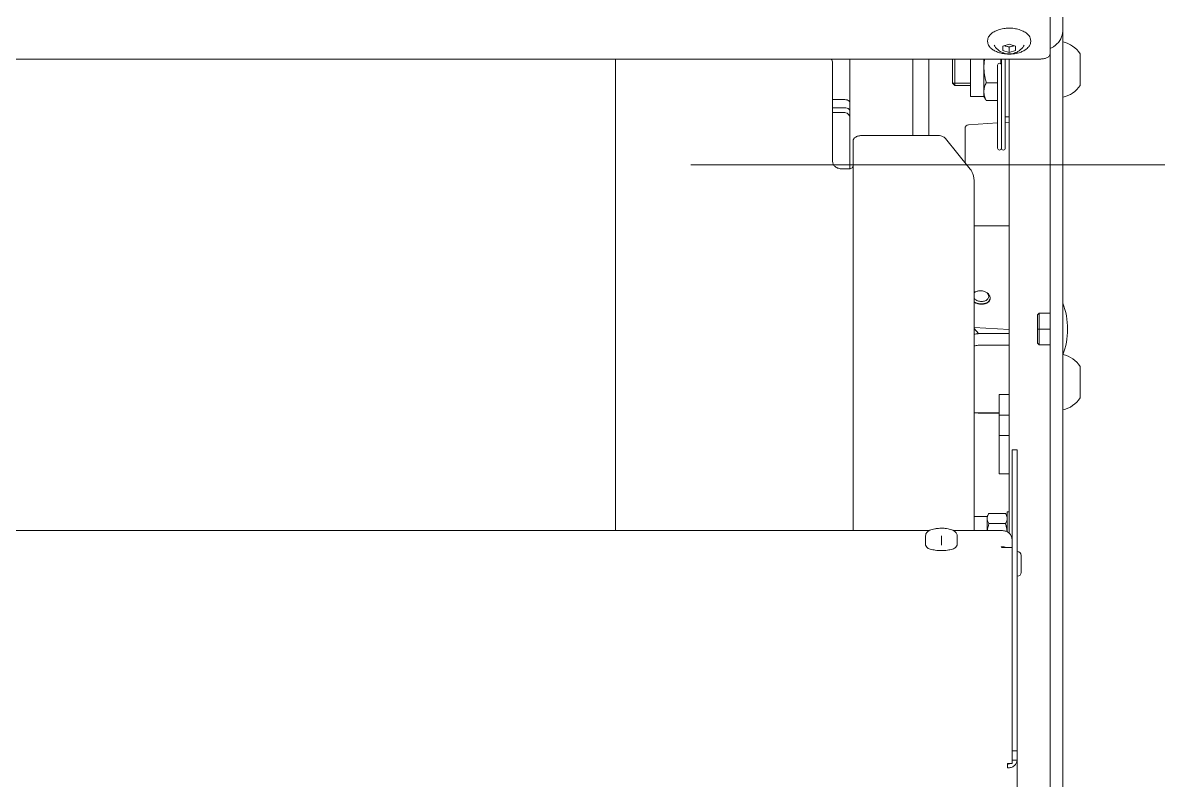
# Model space of a CAD drawing. Header units: millimetres. Extents: x -164867 to 807677, y -316775 to 513985.
# Drawn here: x 252804.9 to 253164.9, y 457767.8 to 458007.8 of the extents above; entities that cross this region are included whole.
import ezdxf

# ---------------------------------------------------------------- set-up
doc = ezdxf.new("R2010")
doc.units = ezdxf.units.MM
for name, pattern in [('CENTER2', [28.575, 19.05, -3.175, 3.175, -3.175]), ('DOT_CENTER', [14, 12, -1, 0, -1]), ('А_Штрихпунктирная', [1340.555525, 705.555534, -352.777767, 0, -282.222223])]:
    doc.linetypes.add(name, pattern=pattern)
doc.layers.add('00_asys', color=7, linetype='CENTER2', lineweight=13)
doc.layers.add('TECHNO', color=7, linetype='Continuous', lineweight=15)
doc.layers.add('1', color=7, linetype='Continuous')

# ---------------------------------------------------------------- blocks, each defined once
blk = doc.blocks.new('35.1_bread_slicer')
at = {"color": 7, "linetype": 'Continuous', "lineweight": 0}
for p, q in [((-692.6, 469.51), (-692.6, 555.03)), ((-703.1, 492.09), (-703.1, 382.2)), ((-703.1, 492.09), (-703.1, 382.2)), ((-707.1, 446.14), (-707.1, 481.44)), ((-689.6, 470.74), (-689.6, 471.97)), ((-692.6, 466.51), (-692.6, 469.51)), ((-692.6, 469.51), (-691.1, 469.51)), ((-691.1, 466.51), (-691.1, 469.51)), ((-691, 406.03), (-691, 470.54)), ((-691, 470.54), (-689.6, 470.54)), ((-690.1, 470.67), (-690.1, 470.54)), ((-689.6, 470.54), (-689.6, 470.74)), ((-692.6, 411.25), (-692.6, 466.51)), ((-691.1, 466.51), (-692.6, 466.51)), ((-691.1, 409.88), (-691.1, 466.51)), ((-707.1, 438.14), (-707.1, 446.14)), ((-707.1, 438.14), (-707.1, 446.14)), ((-707.1, 402.84), (-707.1, 438.14)), ((-692.6, 411.25), (-692.7, 411.25)), ((-692.6, 410.53), (-692.6, 411.25)), ((-692.6, 410.53), (-692.6, 411.25)), ((-692.6, 409.88), (-692.6, 410.53)), ((-692.6, 409.88), (-692.6, 410.53)), ((-693.9, 409.55), (-693.9, 410.05)), ((-693.9, 404.65), (-693.9, 409.55)), ((-692.6, 406.58), (-692.6, 409.88)), ((-692.6, 406.58), (-692.6, 409.88)), ((-691.1, 406.84), (-691.1, 409.88)), ((-691.1, 406.84), (-691.1, 406.58)), ((-691.1, 406.84), (-691.1, 406.58)), ((-692.6, 403.45), (-692.7, 403.45)), ((-692.6, 406.03), (-692.6, 406.58)), ((-692.6, 406.03), (-692.6, 406.58)), ((-692.6, 403.45), (-692.6, 406.03)), ((-692.6, 403.45), (-692.6, 406.03)), ((-692.6, 393.84), (-692.6, 403.45)), ((-691.1, 406.58), (-691.1, 406.03)), ((-691.1, 406.58), (-691.1, 406.03)), ((-691.1, 406.03), (-691.1, 405.4)), ((-691.1, 406.03), (-691.1, 405.4)), ((-691.1, 405.4), (-691.1, 393.84)), ((-691.1, 405.4), (-691.1, 393.84)), ((-691, 402.27), (-691, 406.03)), ((-707.1, 394.84), (-707.1, 402.84)), ((-707.1, 394.84), (-707.1, 402.84)), ((-691, 399.62), (-691, 402.27)), ((-687.85, 402.1), (-690.5, 402.1)), ((-688, 401.93), (-687.85, 401.93)), ((-673.6, 401.42), (-673.6, 398.41)), ((-663.6, 401.42), (-663.6, 398.41)), ((-690.1, 397.6), (-690.1, 333.11)), ((-689.5, 397.18), (-689.5, 392.95)), ((-689.5, 397.18), (-689.5, 392.95)), ((-672.46, 396.8), (-688, 396.8)), ((-683.1, 396.8), (-683.1, 392.95)), ((-679.03, 286.31), (-679.03, 396.8)), ((-172.46, 396.8), (-664.74, 396.8)), ((-640.6, 396.8), (-640.6, 281.39)), ((-565.34, 378.54), (-565.34, 396.8)), ((-707.1, 382.2), (-707.1, 394.84)), ((-692.6, 393.84), (-692.6, 388.33)), ((-691.1, 393.84), (-691.1, 391.28)), ((-691.1, 393.84), (-691.1, 391.28)), ((-689.5, 392.95), (-689.5, 392.34)), ((-689.5, 392.95), (-689.5, 392.34)), ((-683.68, 394.54), (-688.92, 394.54)), ((-683.1, 392.95), (-683.1, 392.34)), ((-691.1, 391.28), (-691.1, 390.89)), ((-691.1, 391.28), (-691.1, 390.89)), ((-691.1, 390.89), (-691.1, 390.84)), ((-691.1, 390.89), (-691.1, 390.84)), ((-691.1, 390.84), (-691.1, 388.33)), ((-690.1, 390.84), (-689.5, 390.84)), ((-689.5, 392.34), (-689.5, 390.84)), ((-689.5, 392.34), (-689.11, 391.67)), ((-683.68, 391.36), (-688.92, 391.36)), ((-683.1, 392.34), (-683.49, 391.67)), ((-679.03, 392.34), (-683.1, 392.34)), ((-692.6, 371.27), (-692.6, 388.33)), ((-691.1, 371.27), (-691.1, 388.33)), ((-707.1, 379.33), (-707.1, 382.2)), ((-703.1, 379.33), (-703.1, 382.2)), ((-703.1, 379.33), (-703.1, 382.2)), ((-707.1, 376.33), (-707.1, 379.33)), ((-703.1, 379.33), (-703.1, 362.89)), ((-703.1, 379.33), (-703.1, 362.89)), ((-686.9, 378.83), (-690.1, 378.83)), ((-686.9, 378.83), (-686.9, 366.72)), ((-565.34, 378.54), (-565.34, 336.75)), ((-707.1, 368.33), (-707.1, 376.33)), ((-707.1, 368.33), (-707.1, 376.33)), ((-691.1, 371.27), (-692.6, 371.27)), ((-707.1, 364.22), (-707.1, 368.33)), ((-707.1, 358.54), (-707.1, 364.22)), ((-707.1, 358.54), (-707.1, 364.22)), ((-686.9, 366.72), (-690.1, 366.72)), ((-686.9, 366.72), (-686.9, 365.83)), ((-686.9, 366.72), (-686.9, 365.83)), ((-686.9, 365.83), (-686.9, 353.72)), ((-703.1, 362.89), (-703.1, 341.72)), ((-703.1, 362.89), (-703.1, 341.72)), ((-703.1, 362.89), (-703.1, 341.72)), ((-707.1, 358.54), (-707.1, 356.22)), ((-707.1, 358.54), (-707.1, 356.22)), ((-707.1, 358.54), (-707.1, 356.22)), ((-679.03, 359.53), (-686.9, 359.53)), ((-680.26, 359.57), (-686.74, 359.57)), ((-712.6, 354.79), (-712.6, 344.79)), ((-707.1, 356.22), (-707.1, 341.22)), ((-707.1, 356.22), (-707.1, 341.22)), ((-686.9, 353.72), (-690.1, 353.72)), ((-707.1, 341.22), (-707.1, 341.04)), ((-707.1, 341.22), (-707.1, 341.04)), ((-707.1, 341.22), (-707.1, 341.04)), ((-707.1, 337.97), (-707.1, 341.04)), ((-707.1, 337.97), (-707.1, 341.04)), ((-703.1, 341.72), (-703.1, 286.61)), ((-703.1, 341.72), (-703.1, 286.61)), ((-707.1, 328.24), (-707.1, 337.97)), ((-707.1, 328.24), (-707.1, 337.97)), ((-699.6, 337.97), (-703.1, 337.97)), ((-699.1, 337.47), (-699.6, 337.97)), ((-699.6, 337.97), (-699.6, 330.1)), ((-699.1, 337.47), (-699.1, 335.34)), ((-699.1, 335.34), (-699.1, 330.39)), ((-699.1, 335.34), (-699.1, 330.39)), ((-681.6, 338.04), (-690.1, 338.04)), ((-565.34, 247.44), (-565.34, 336.75)), ((-681.6, 334.36), (-690.1, 334.36)), ((-679.03, 332.43), (-690.1, 333.11)), ((-690.1, 333.11), (-690.1, 267.47)), ((-679.03, 332.75), (-680.43, 334.41)), ((-707.1, 327.97), (-707.1, 328.24)), ((-707.1, 327.97), (-707.1, 328.24)), ((-707.1, 324.72), (-707.1, 327.97)), ((-707.1, 324.72), (-707.1, 327.97)), ((-699.6, 327.97), (-703.1, 327.97)), ((-699.6, 330.1), (-699.6, 327.97)), ((-699.1, 328.47), (-699.6, 327.97)), ((-699.1, 330.39), (-699.1, 328.47)), ((-699.1, 330.39), (-699.1, 328.47)), ((-707.1, 286.61), (-707.1, 324.72)), ((-707.1, 286.61), (-707.1, 282.52)), ((-703.1, 286.61), (-703.1, 282.52)), ((-703.1, 286.61), (-703.1, 282.52)), ((-707.1, 259.54), (-707.1, 282.52)), ((-703.1, 282.52), (-703.1, 250.5)), ((-703.1, 282.52), (-703.1, 250.5)), ((-669.91, 272.63), (-677.77, 282.3)), ((-640.6, 281.39), (-640.6, 273.36)), ((-639.6, 282.2), (-639.6, 267.83)), ((-639.6, 282.2), (-639.6, 267.83)), ((-639.6, 282.2), (-639.6, 267.83)), ((-639.1, 282.25), (-637.1, 282.25)), ((-676.1, 280.25), (-676.1, 269.43)), ((-634.1, 279.79), (-634.1, 248.67)), ((-688.85, 275.68), (-688.85, 259.84)), ((-687.65, 275.68), (-687.65, 275.4)), ((-687.65, 275.4), (-687.65, 259.84)), ((-686.45, 275.68), (-686.45, 275.4)), ((-686.45, 275.4), (-686.45, 249.38)), ((-643.6, 271.64), (-667.19, 271.64)), ((-664.6, 247.44), (-664.6, 271.64)), ((-659.6, 271.2), (-659.6, 271.64)), ((-659.6, 247.44), (-659.6, 271.2)), ((-659.6, 247.44), (-659.6, 271.2)), ((-688.85, 267.55), (-690.1, 267.47)), ((-690.1, 267.47), (-690.1, 265.79)), ((-677.21, 268.26), (-686.45, 267.7)), ((-639.6, 266.08), (-639.6, 267.83)), ((-639.6, 266.08), (-639.6, 267.83)), ((-639.6, 266.08), (-639.6, 267.83)), ((-639.6, 266.08), (-639.6, 267.83)), ((-690.1, 265.79), (-690.1, 250.79)), ((-690.1, 265.79), (-690.1, 250.79)), ((-690.1, 265.79), (-688.85, 265.79)), ((-639.6, 263.85), (-639.6, 266.08)), ((-639.6, 263.85), (-639.6, 266.08)), ((-639.6, 263.85), (-639.6, 266.08)), ((-639.6, 261.25), (-639.6, 263.85)), ((-639.6, 261.25), (-639.6, 263.85)), ((-639.6, 261.25), (-639.6, 263.85)), ((-634.1, 264.35), (-637.6, 264.35)), ((-637.6, 262.85), (-634.1, 262.85)), ((-707.1, 259.54), (-707.1, 250.5)), ((-707.1, 259.54), (-707.1, 250.5)), ((-688.85, 259.84), (-688.85, 247.44)), ((-687.65, 259.84), (-687.65, 249.38)), ((-682.86, 260.57), (-686.45, 260.57)), ((-682.1, 259.29), (-682.61, 260.17)), ((-677.8, 259.29), (-682.1, 259.29)), ((-682.1, 259.29), (-682.1, 257.75)), ((-677.8, 259.29), (-677.8, 247.44)), ((-639.6, 247.44), (-639.6, 261.25)), ((-639.6, 247.44), (-639.6, 261.25)), ((-637.6, 260.25), (-634.1, 260.25)), ((-712.6, 255.79), (-712.6, 245.79)), ((-682.1, 257.75), (-682.1, 250.05)), ((-672.85, 255.79), (-677.8, 255.79)), ((-672.85, 255.79), (-672.85, 254.89)), ((-672.1, 255.04), (-672.85, 255.79)), ((-682.86, 254.94), (-686.45, 254.94)), ((-672.85, 254.89), (-672.85, 247.44)), ((-672.1, 255.04), (-672.1, 254.27)), ((-672.1, 254.27), (-672.1, 247.44)), ((-707.1, 250.5), (-707.1, 243.54)), ((-707.1, 250.5), (-707.1, 243.54)), ((-703.1, 250.5), (-703.1, 245.72)), ((-703.1, 250.5), (-703.1, 245.72)), ((-690.1, 250.79), (-690.1, 247.44)), ((-690.1, 250.79), (-690.1, 247.44)), ((-687.65, 249.38), (-687.65, 247.44)), ((-687.5, 248.98), (-687.5, 247.44)), ((-687.5, 248.98), (-687.5, 247.44)), ((-682.1, 250.05), (-682.1, 247.44)), ((-703.1, 245.72), (-703.1, 244.13)), ((-703.1, 245.72), (-703.1, 244.13)), ((-703.1, 245.72), (-703.1, 244.13)), ((-137.1, 247.44), (-700.1, 247.44)), ((-692.1, 244.7), (-690.1, 245.36)), ((-690.1, 245.36), (-690.1, 243.73)), ((-690.1, 245.36), (-690.1, 243.73)), ((-690.1, 245.36), (-688.1, 244.7)), ((-690.1, 245.36), (-690.1, 243.73)), ((-707.1, 243.54), (-707.1, 242.04)), ((-707.1, 243.54), (-707.1, 242.04)), ((-707.1, 238.47), (-707.1, 242.04)), ((-703.1, 243.54), (-703.1, 244.13)), ((-703.1, 243.54), (-703.1, 244.13)), ((-703.1, 243.54), (-703.1, 244.13)), ((-703.1, 239.14), (-703.1, 243.54)), ((-703.1, 239.14), (-703.1, 243.54)), ((-703.1, 239.14), (-703.1, 243.54)), ((-696.93, 241.66), (-696.93, 241.88)), ((-692.1, 244.7), (-692.1, 243.38)), ((-690.1, 242.71), (-692.1, 243.38)), ((-691.1, 243.39), (-690.1, 243.73)), ((-690.1, 243.73), (-689.1, 243.39)), ((-688.1, 243.38), (-690.1, 242.71)), ((-689.1, 243.39), (-688.58, 243.22)), ((-688.1, 244.7), (-688.1, 243.38)), ((-683.28, 241.66), (-683.28, 241.88)), ((-707.1, 234.23), (-707.1, 238.47)), ((-703.1, 238.45), (-703.1, 239.14)), ((-703.1, 238.45), (-703.1, 239.14)), ((-703.1, 238.45), (-703.1, 239.14)), ((-703.1, 238.36), (-703.1, 238.45)), ((-703.1, 238.36), (-703.1, 238.45)), ((-703.1, 238.36), (-703.1, 238.45)), ((-703.1, 234.23), (-703.1, 238.36)), ((-703.1, 234.23), (-703.1, 238.36))]:
    blk.add_line(p, q, dxfattribs=at)
for centre, radius, start, end in [((-692.7, 410.05), 1.2, 90, 180), ((-692.7, 404.65), 1.2, 180, 270), ((-684.99, 394.06), 4.77, 210.0504, 214.386), ((-687.62, 394.05), 4.77, 325.6644, 330), ((-705.29, 349.98), 8.75, 101.9293, 146.6445), ((-681.62, 356.01), 6.24, 145.1767, 145.6252), ((-685.41, 356.05), 6.24, 33.887, 34.3356), ((-705.29, 349.6), 8.75, 213.3555, 257.6522), ((-685.16, 332.97), 23.44, 159.3903, 180), ((-685.16, 332.97), 23.44, 180, 200.6097), ((-688.25, 275.68), 0.6, 0, 180), ((-687.05, 275.68), 0.6, 0, 180), ((-677.27, 269.43), 1.17, 273, 0), ((-705.29, 250.98), 8.75, 101.9293, 146.6445), ((-688.01, 257.05), 6.24, 30.0504, 34.386), ((-687.05, 249.38), 0.6, 180, 0), ((-705.29, 250.6), 8.75, 213.3555, 258.0707)]:
    blk.add_arc(centre, radius, start, end, dxfattribs=at)
for points in [[(-689.6, 471.97), (-690.75, 471.78), (-691.72, 471.25), (-692.37, 470.45), (-692.6, 469.51)], [(-691.1, 469.51), (-691.08, 469.73), (-691, 469.95)], [(-690.43, 470.54), (-690.03, 470.69), (-689.6, 470.74)], [(-691, 402.27), (-690.96, 402.21), (-690.86, 402.15), (-690.69, 402.11), (-690.5, 402.1)], [(-691, 399.62), (-690.77, 398.54), (-690.12, 397.62), (-689.15, 397.01), (-688, 396.8)], [(-689.03, 402.1), (-688.53, 401.97), (-688, 401.93)], [(-687.6, 402.01), (-687.62, 402.05), (-687.68, 402.08), (-687.76, 402.09), (-687.85, 402.1)], [(-687.85, 401.93), (-687.76, 401.94), (-687.68, 401.95), (-687.62, 401.98), (-687.6, 402.01)], [(-673.6, 401.42), (-673.22, 402.07), (-672.14, 402.63), (-670.52, 403), (-668.6, 403.13)], [(-668.6, 403.13), (-666.69, 403), (-665.07, 402.63), (-663.98, 402.07), (-663.6, 401.42)], [(-689.45, 397.15), (-689.4, 396.77), (-689.35, 396.38), (-689.17, 395.48), (-688.92, 394.54)], [(-683.68, 394.54), (-683.44, 395.48), (-683.26, 396.38), (-683.23, 396.59), (-683.2, 396.8)], [(-663.6, 398.41), (-663.72, 397.83), (-663.9, 397.51), (-664.36, 397.05), (-664.91, 396.71), (-665.67, 396.42), (-666.5, 396.23), (-666.95, 396.15), (-667.67, 396.08), (-668.6, 396.04), (-669.11, 396.05), (-669.84, 396.1), (-670.71, 396.23), (-671.47, 396.41), (-672.29, 396.71), (-672.85, 397.05), (-673.31, 397.51), (-673.53, 397.96), (-673.6, 398.41)], [(-688.92, 394.54), (-689.17, 394.13), (-689.35, 393.75), (-689.46, 393.35), (-689.5, 392.95)], [(-689.5, 392.95), (-689.48, 392.63), (-689.4, 392.3), (-689.28, 391.99), (-689.11, 391.67)], [(-683.1, 392.95), (-683.14, 393.35), (-683.26, 393.75), (-683.44, 394.13), (-683.68, 394.54)], [(-683.49, 391.67), (-683.32, 391.99), (-683.2, 392.3), (-683.13, 392.63), (-683.1, 392.95)], [(-686.74, 359.57), (-686.75, 359.55), (-686.76, 359.53)], [(-680.24, 359.53), (-680.25, 359.55), (-680.26, 359.57)], [(-681.6, 338.04), (-680.26, 338.11), (-679.03, 338.32)], [(-681.6, 334.36), (-680.26, 334.43), (-679.03, 334.63)], [(-684.1, 323.32), (-684.04, 323.63), (-683.82, 324.07), (-683.61, 324.32), (-683.16, 324.65), (-682.82, 324.82), (-682.21, 325.01), (-681.78, 325.07), (-681.1, 325.09)], [(-684.1, 323.23), (-683.79, 323.96), (-683.11, 324.55), (-682.1, 324.92), (-680.94, 324.98), (-679.91, 324.76), (-679.03, 324.3)], [(-683.61, 322.7), (-683.21, 323.54), (-682.25, 324.09), (-681.01, 324.22), (-679.8, 323.88), (-679.37, 323.6), (-679.03, 323.26)], [(-681.1, 325.09), (-680.39, 325), (-679.91, 324.88), (-679.54, 324.73), (-679.03, 324.45)], [(-679.03, 321.39), (-679.41, 321.18), (-679.92, 320.98), (-680.43, 320.87), (-681.3, 320.85), (-682, 320.98), (-682.65, 321.23), (-683.09, 321.5), (-683.66, 322.03), (-683.9, 322.4), (-684.02, 322.68), (-684.1, 323.06), (-684.1, 323.32)], [(-683.1, 321.5), (-683.51, 322.08), (-683.61, 322.7)], [(-679.03, 321.52), (-679.24, 321.32), (-679.48, 321.14)], [(-677.77, 282.3), (-678.25, 283.08), (-678.66, 284.12), (-678.94, 285.25), (-679.03, 286.31)], [(-639.1, 282.25), (-639.68, 282.19), (-640.16, 282), (-640.49, 281.72), (-640.6, 281.39)], [(-637.1, 282.25), (-635.95, 282.06), (-634.98, 281.53), (-634.33, 280.73), (-634.1, 279.79)], [(-667.19, 271.64), (-668.03, 271.71), (-668.8, 271.91), (-669.45, 272.23), (-669.91, 272.63)], [(-640.6, 273.36), (-640.83, 272.7), (-641.48, 272.14), (-642.45, 271.77), (-643.6, 271.64)], [(-637.6, 264.35), (-638.37, 264.48), (-639.02, 264.86), (-639.45, 265.42), (-639.6, 266.08)], [(-639.6, 263.85), (-639.45, 263.47), (-639.02, 263.14), (-638.37, 262.92), (-637.6, 262.85)], [(-682.1, 257.75), (-682.15, 258.46), (-682.31, 259.18), (-682.54, 259.85), (-682.86, 260.57)], [(-639.6, 261.25), (-639.45, 260.87), (-639.02, 260.54), (-638.37, 260.33), (-637.6, 260.25)], [(-682.86, 254.94), (-682.54, 255.65), (-682.31, 256.33), (-682.15, 257.05), (-682.1, 257.75)], [(-682.1, 250.05), (-682.15, 251.27), (-682.31, 252.52), (-682.54, 253.7), (-682.86, 254.94)], [(-682.33, 247.44), (-682.32, 247.51), (-682.31, 247.58), (-682.15, 248.83), (-682.1, 250.05)], [(-633.7, 247.44), (-634, 248.03), (-634.1, 248.67)], [(-700.1, 247.44), (-701.25, 247.31), (-702.22, 246.94), (-702.87, 246.38), (-703.1, 245.72)], [(-696.93, 241.88), (-696.82, 242.57), (-696.61, 243.08), (-696.06, 243.84), (-695.49, 244.34), (-694.46, 244.96), (-693.22, 245.44), (-691.35, 245.81), (-690.1, 245.88), (-688.16, 245.71), (-686.99, 245.44), (-685.75, 244.96), (-684.71, 244.34), (-683.97, 243.64), (-683.59, 243.08), (-683.35, 242.48), (-683.28, 241.88)], [(-691.34, 245.7), (-691.64, 245.62), (-691.93, 245.52), (-692.81, 245.11), (-693.62, 244.54), (-694.4, 243.75), (-694.87, 243.08)], [(-691.34, 245.7), (-690.62, 245.82), (-690.1, 245.84), (-689.36, 245.79), (-688.86, 245.7)], [(-688.86, 245.7), (-688.55, 245.62), (-688.28, 245.52), (-687.26, 245.03), (-686.58, 244.54), (-685.8, 243.75), (-685.33, 243.08)], [(-707.1, 238.57), (-706.45, 241.04), (-704.71, 243.13), (-703.94, 243.68), (-703.1, 244.13)], [(-683.28, 241.66), (-683.38, 240.97), (-683.59, 240.46), (-683.97, 239.9), (-684.71, 239.2), (-685.98, 238.47), (-686.99, 238.1), (-688.85, 237.73), (-690.1, 237.66), (-691.7, 237.77), (-693.22, 238.1), (-694.23, 238.47), (-695.49, 239.2), (-696.15, 239.8), (-696.61, 240.46), (-696.87, 241.14), (-696.93, 241.66)], [(-691.53, 243.19), (-691.33, 243.29), (-691.1, 243.38), (-690.1, 243.54), (-689.1, 243.38), (-688.87, 243.29), (-688.67, 243.19)], [(-691.1, 243.39), (-690.1, 243.55), (-689.1, 243.39)], [(-689.1, 243.39), (-688.86, 243.3), (-688.66, 243.19)], [(-707.1, 238.47), (-707.1, 238.49), (-707.1, 238.52), (-707.1, 238.54), (-707.1, 238.57)]]:
    blk.add_spline(points, degree=3, dxfattribs=at)
at = {"layer": '1', "color": 4, "linetype": 'DOT_CENTER', "lineweight": 0}
for p, q in [((-668.6, 401.42), (-668.6, 398.41)), ((-686.9, 360.22), (-690.1, 360.22)), ((-699.1, 332.97), (-703.1, 332.97)), ((-679.03, 300.29), (-690.1, 300.29))]:
    blk.add_line(p, q, dxfattribs=at)
at = {"layer": '1', "color": 1, "linetype": 'Continuous', "lineweight": 0}
blk.add_line((-672.1, 255.04), (-677.8, 255.04), dxfattribs=at)
blk = doc.blocks.new('TECHNOLOGIJA Garmatnaya')
at = {"layer": 'TECHNO', "transparency": 33554687, "xscale": 1.000096613056195, "yscale": 1.000096613056195, "zscale": 1.000096613056195, "rotation": 180}
blk.add_blockref('35.1_bread_slicer', (5389.29, 281.01), dxfattribs=at)
blk = doc.blocks.new('OSI Garmatnaya')
at = {"layer": '00_asys', "linetype": 'А_Штрихпунктирная', "transparency": 33554687}
blk.add_lwpolyline([(-6087.31, 0), (59815.7, 0)], dxfattribs=at)

msp = doc.modelspace()

# ---------------------------------------------------------------- block references
at = {"layer": 'TECHNO', "transparency": 33554687}
msp.add_blockref('TECHNOLOGIJA Garmatnaya', (247038.21, 457962.73), dxfattribs=at)

# ---------------------------------------------------------------- next in the draw order: block references
at = {"layer": '00_asys', "linetype": 'CENTER2', "lineweight": 25, "ltscale": 200, "transparency": 33554687}
msp.add_blockref('OSI Garmatnaya', (247038.21, 457962.73), dxfattribs=at)

doc.saveas('drawing.dxf')
